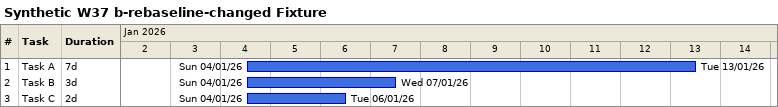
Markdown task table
Synthetic W37 b-rebaseline-changed Fixture

| ID | Task | Duration | Start | Finish |
|---|---|---|---|---|
| 1 | Task A | 7d | 2026-01-04 | 2026-01-13 |
| 2 | Task B | 3d | 2026-01-04 | 2026-01-07 |
| 3 | Task C | 2d | 2026-01-04 | 2026-01-06 |
